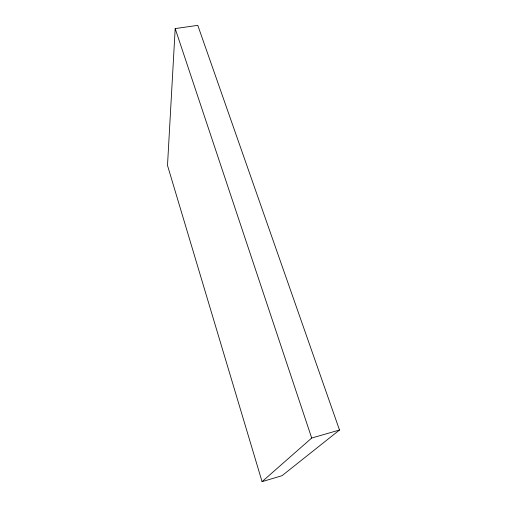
<?xml version="1.0" encoding="UTF-8"?>
<svg xmlns="http://www.w3.org/2000/svg" width="507" height="507" viewBox="0 0 507 507"><rect width="100%" height="100%" fill="white"/><g stroke="black" fill="none" stroke-linecap="round" stroke-linejoin="round"><path stroke-width="0.76" d="M175.188 28.588L167.5 165.421L262.068 481.65L282.025 475.699L339.5 430.018L197.781 25.35L175.188 28.588L311.697 438.035L262.068 481.65M311.697 438.035L339.5 430.018"/></g></svg>
